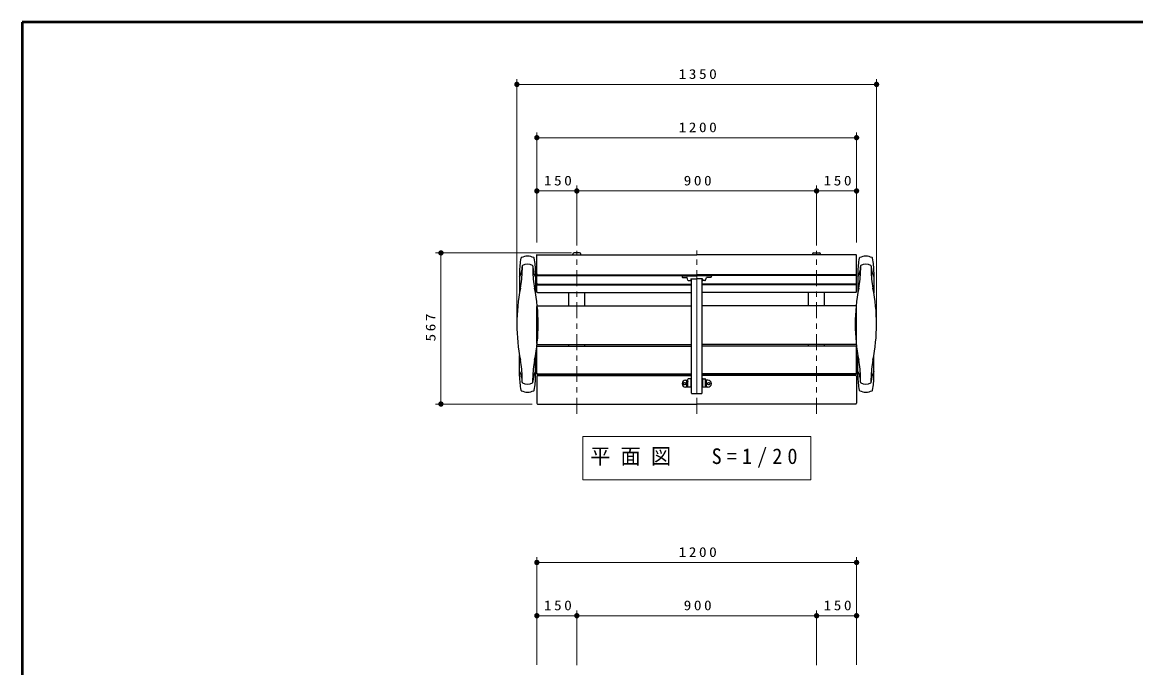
# Model space of a CAD drawing. Units: millimetres on the paper, scale 1:20. Extents: x -385 to 0, y 0 to 267.
# Drawn here: x -385 to -176, y 145.8 to 267 of the extents above; entities that cross this region are included whole.
import ezdxf

# ---------------------------------------------------------------- set-up
doc = ezdxf.new("R2010")
doc.units = ezdxf.units.MM
doc.linetypes.add('USER2', pattern=[6, 3, -1, 1, -1])
doc.layers.add('1_20', color=7, linetype='Continuous', lineweight=25)
doc.layers.add('LY_3', color=7, linetype='Continuous', lineweight=13)
doc.styles.add('ＭＳ ゴシック', font='')
doc.styles.get('ＭＳ ゴシック').set_extended_font_data('MS Gothic')

# ---------------------------------------------------------------- blocks, each defined once
blk = doc.blocks.new('filled_dot')
at = {"color": 0, "linetype": 'Continuous', "lineweight": -2, "const_width": 1.25}
blk.add_lwpolyline([(-0.625, 0, 1), (0.625, 0, 1)], format="xyb", close=True, dxfattribs=at)

msp = doc.modelspace()

# ---------------------------------------------------------------- linework, layer by layer
at = {"layer": '1_20', "lineweight": 13}
for p, q in [((-292.175, 211.329), (-292.175, 256.337)), ((-292.175, 255.337), (-224.675, 255.337)), ((-224.675, 211.329), (-224.675, 256.337)), ((-288.425, 225.666), (-288.425, 246.337)), ((-288.425, 245.337), (-228.425, 245.337)), ((-228.425, 225.666), (-228.425, 246.337)), ((-280.925, 225.115), (-280.925, 236.337)), ((-235.925, 225.115), (-235.925, 236.337)), ((-288.425, 235.337), (-280.925, 235.337)), ((-280.925, 235.337), (-235.925, 235.337)), ((-235.925, 235.337), (-228.425, 235.337)), ((-281.925, 223.701), (-307.425, 223.701)), ((-306.425, 195.341), (-306.425, 223.701)), ((-289.275, 195.341), (-307.425, 195.341)), ((-279.825, 189.257), (-279.825, 181.123)), ((-237.025, 189.257), (-279.825, 189.257)), ((-237.025, 181.123), (-237.025, 189.257)), ((-279.825, 181.123), (-237.025, 181.123)), ((-288.425, 146.35), (-288.425, 166.6)), ((-288.425, 165.6), (-228.425, 165.6)), ((-228.425, 146.35), (-228.425, 166.6)), ((-288.425, 155.6), (-280.925, 155.6)), ((-280.925, 146.336), (-280.925, 156.6)), ((-280.925, 148.583), (-280.925, 156.6)), ((-280.925, 155.6), (-235.925, 155.6)), ((-235.925, 146.336), (-235.925, 156.6)), ((-235.925, 155.6), (-228.425, 155.6))]:
    msp.add_line(p, q, dxfattribs=at)
at = {"layer": '1_20'}
for p, q in [((-280.425, 223.701), (-281.425, 223.701)), ((-236.425, 223.701), (-235.425, 223.701)), ((-288.425, 216.412), (-288.425, 223.396)), ((-288.275, 223.352), (-258.425, 223.352)), ((-281.675, 223.352), (-281.675, 223.451)), ((-280.175, 223.352), (-280.175, 223.451)), ((-228.575, 223.352), (-258.425, 223.352)), ((-236.675, 223.352), (-236.675, 223.451)), ((-235.175, 223.352), (-235.175, 223.451)), ((-228.425, 216.412), (-228.425, 223.396)), ((-288.275, 219.607), (-258.425, 219.607)), ((-288.275, 219.489), (-258.425, 219.489)), ((-228.575, 219.607), (-258.425, 219.607)), ((-228.575, 219.489), (-258.425, 219.489)), ((-288.275, 217.858), (-259.425, 217.858)), ((-288.275, 217.708), (-259.425, 217.708)), ((-228.575, 217.858), (-257.425, 217.858)), ((-228.575, 217.708), (-257.425, 217.708)), ((-288.275, 216.262), (-259.425, 216.262)), ((-282.425, 213.764), (-282.425, 216.262)), ((-279.425, 213.764), (-279.425, 216.262)), ((-228.575, 216.262), (-257.425, 216.262)), ((-237.425, 213.764), (-237.425, 216.262)), ((-234.425, 213.764), (-234.425, 216.262)), ((-288.425, 206.672), (-288.425, 213.614)), ((-288.275, 213.764), (-259.425, 213.764)), ((-228.575, 213.764), (-257.425, 213.764)), ((-228.425, 206.672), (-228.425, 213.614)), ((-288.425, 201.011), (-288.425, 206.055)), ((-288.275, 206.522), (-259.425, 206.522)), ((-288.275, 206.205), (-259.425, 206.205)), ((-282.425, 206.205), (-282.425, 206.522)), ((-279.425, 206.205), (-279.425, 206.522)), ((-228.575, 206.522), (-257.425, 206.522)), ((-228.575, 206.205), (-257.425, 206.205)), ((-237.425, 206.205), (-237.425, 206.522)), ((-234.425, 206.205), (-234.425, 206.522)), ((-228.425, 201.011), (-228.425, 206.055)), ((-288.275, 200.986), (-259.425, 200.986)), ((-288.275, 200.861), (-259.425, 200.861)), ((-288.275, 200.688), (-259.425, 200.688)), ((-282.425, 200.688), (-282.425, 200.861)), ((-279.425, 200.688), (-279.425, 200.861)), ((-228.575, 200.986), (-257.425, 200.986)), ((-228.575, 200.861), (-257.425, 200.861)), ((-228.575, 200.688), (-257.425, 200.688)), ((-237.425, 200.688), (-237.425, 200.861)), ((-234.425, 200.688), (-234.425, 200.861)), ((-288.425, 200.538), (-288.425, 195.491)), ((-228.425, 200.538), (-228.425, 195.491)), ((-288.275, 195.341), (-258.425, 195.341)), ((-228.575, 195.341), (-258.425, 195.341))]:
    msp.add_line(p, q, dxfattribs=at)
at = {"layer": '1_20', "linetype": 'USER2', "lineweight": 13}
for p, q in [((-280.925, 193.475), (-280.925, 224.115)), ((-258.425, 193.475), (-258.425, 224.159)), ((-258.425, 193.475), (-258.425, 224.159)), ((-235.925, 193.475), (-235.925, 224.115))]:
    msp.add_line(p, q, dxfattribs=at)
at = {"layer": '1_20', "color": 4}
for p, q in [((-291.675, 220.068), (-291.675, 216.183)), ((-291.175, 221.185), (-291.175, 220.44)), ((-289.175, 221.185), (-289.175, 220.44)), ((-288.675, 220.068), (-288.675, 216.183)), ((-228.175, 220.068), (-228.175, 216.183)), ((-227.675, 221.185), (-227.675, 220.44)), ((-225.675, 221.185), (-225.675, 220.44)), ((-225.175, 220.068), (-225.175, 216.183)), ((-261.175, 219.402), (-261.164, 219.197)), ((-261.175, 219.402), (-258.425, 219.402)), ((-261.064, 219.102), (-260.291, 219.102)), ((-260.062, 218.591), (-260.244, 219.07)), ((-259.969, 218.527), (-259.568, 218.527)), ((-259.508, 218.777), (-259.518, 218.574)), ((-259.458, 218.824), (-258.425, 218.824)), ((-259.425, 197.391), (-259.425, 218.824)), ((-255.675, 219.402), (-258.425, 219.402)), ((-257.392, 218.824), (-258.425, 218.824)), ((-257.425, 197.391), (-257.425, 218.824)), ((-257.342, 218.777), (-257.331, 218.574)), ((-256.881, 218.527), (-257.281, 218.527)), ((-256.787, 218.591), (-256.606, 219.07)), ((-255.785, 219.102), (-256.559, 219.102)), ((-255.675, 219.402), (-255.686, 219.197)), ((-291.675, 200.59), (-291.675, 204.474)), ((-288.675, 200.59), (-288.675, 204.474)), ((-228.175, 200.59), (-228.175, 204.474)), ((-225.175, 200.59), (-225.175, 204.474)), ((-291.175, 199.472), (-291.175, 200.217)), ((-289.175, 199.472), (-289.175, 200.217)), ((-260.5, 199.831), (-260.185, 199.831)), ((-260.257, 198.592), (-260.257, 199.729)), ((-260.163, 199.844), (-260.066, 200.027)), ((-260.061, 199.506), (-260.061, 199.923)), ((-259.621, 200.081), (-259.978, 200.081)), ((-259.521, 199.981), (-259.521, 198.738)), ((-259.425, 198.688), (-259.471, 198.688)), ((-257.379, 198.688), (-257.425, 198.688)), ((-257.329, 199.981), (-257.329, 198.738)), ((-257.229, 200.081), (-256.872, 200.081)), ((-256.789, 199.506), (-256.789, 199.923)), ((-256.687, 199.844), (-256.783, 200.027)), ((-256.35, 199.831), (-256.664, 199.831)), ((-256.593, 198.592), (-256.593, 199.729)), ((-227.675, 199.472), (-227.675, 200.217)), ((-225.675, 199.472), (-225.675, 200.217)), ((-259.425, 198.481), (-260.5, 198.481)), ((-259.375, 197.341), (-257.475, 197.341)), ((-256.35, 198.481), (-257.425, 198.481))]:
    msp.add_line(p, q, dxfattribs=at)
at = {"layer": '1_20', "color": 4, "lineweight": 13}
msp.add_line((-258.425, 197.341), (-258.425, 218.824), dxfattribs=at)
at = {"layer": '1_20', "color": 4}
for points in [[(-260.257, 198.592), (-260.219, 198.611), (-260.184, 198.634), (-260.154, 198.661), (-260.129, 198.693), (-260.112, 198.73), (-260.1, 198.772), (-260.092, 198.821), (-260.086, 198.877), (-260.081, 198.945), (-260.077, 199.021), (-260.073, 199.102), (-260.07, 199.183), (-260.068, 199.263), (-260.066, 199.339), (-260.064, 199.408), (-260.063, 199.466), (-260.062, 199.511), (-260.061, 199.541), (-260.061, 199.552), (-260.061, 199.541), (-260.061, 199.506)], [(-256.593, 198.592), (-256.63, 198.611), (-256.665, 198.634), (-256.695, 198.661), (-256.72, 198.693), (-256.738, 198.73), (-256.75, 198.772), (-256.758, 198.821), (-256.763, 198.877), (-256.768, 198.945), (-256.773, 199.021), (-256.776, 199.102), (-256.779, 199.183), (-256.782, 199.263), (-256.784, 199.339), (-256.786, 199.408), (-256.787, 199.466), (-256.788, 199.511), (-256.788, 199.541), (-256.789, 199.552), (-256.789, 199.541), (-256.789, 199.506)]]:
    msp.add_lwpolyline(points, dxfattribs=at)
at = {"layer": '1_20', "color": 4, "lineweight": 13}
for centre in [(-260.675, 199.156), (-256.175, 199.156)]:
    msp.add_circle(centre, 0.225, dxfattribs=at)
at = {"layer": '1_20', "color": 4}
for centre in [(-260.675, 199.156), (-256.175, 199.156)]:
    msp.add_circle(centre, 0.2, dxfattribs=at)
at = {"layer": '1_20'}
for centre, radius, start, end in [((-281.425, 223.451), 0.25, 90, 180), ((-280.425, 223.451), 0.25, 0, 90), ((-236.425, 223.451), 0.25, 90, 180), ((-235.425, 223.451), 0.25, 0, 90), ((-288.275, 223.202), 0.15, 90, 180), ((-228.575, 223.202), 0.15, 0, 90), ((-288.275, 219.757), 0.15, 180, 270), ((-288.275, 219.639), 0.15, 180, 270), ((-228.575, 219.757), 0.15, 270, 0), ((-228.575, 219.639), 0.15, 270, 0), ((-288.275, 218.008), 0.15, 180, 270), ((-288.275, 217.858), 0.15, 180, 270), ((-228.575, 218.008), 0.15, 270, 0), ((-228.575, 217.858), 0.15, 270, 0), ((-288.275, 216.412), 0.15, 180, 270), ((-228.575, 216.412), 0.15, 270, 0), ((-288.275, 213.614), 0.15, 90, 180), ((-228.575, 213.614), 0.15, 0, 90), ((-288.275, 206.672), 0.15, 180, 270), ((-288.275, 206.055), 0.15, 90, 180), ((-228.575, 206.672), 0.15, 270, 0), ((-228.575, 206.055), 0.15, 0, 90), ((-288.275, 201.136), 0.15, 180, 270), ((-288.275, 201.011), 0.15, 180, 270), ((-288.275, 200.538), 0.15, 90, 180), ((-228.575, 201.136), 0.15, 270, 0), ((-228.575, 201.011), 0.15, 270, 0), ((-228.575, 200.538), 0.15, 0, 90), ((-288.275, 195.491), 0.15, 180, 270), ((-228.575, 195.491), 0.15, 270, 0)]:
    msp.add_arc(centre, radius, start, end, dxfattribs=at)
at = {"layer": '1_20', "color": 4}
for centre, radius, start, end in [((-277.773, 220.068), 13.902, 169.05833, 180), ((-291.275, 222.678), 0.15, 116.11733, 169.05833), ((-290.175, 220.434), 2.649, 63.88267, 116.11733), ((-290.175, 219.865), 1.72, 57.22092, 122.77908), ((-289.075, 222.678), 0.15, 10.94167, 63.88267), ((-302.577, 220.068), 13.902, 0, 10.94167), ((-214.273, 220.068), 13.902, 169.05833, 180), ((-227.775, 222.678), 0.15, 116.11733, 169.05833), ((-226.675, 220.434), 2.649, 63.88267, 116.11733), ((-226.675, 219.865), 1.72, 57.22092, 122.77908), ((-225.575, 222.678), 0.15, 10.94167, 63.88267), ((-239.077, 220.068), 13.902, 0, 10.94167), ((-294.98, 221.089), 3.805, 330.87712, 0), ((-308.273, 220.44), 17.098, 348.70424, 0), ((-291.025, 221.185), 0.15, 122.77908, 180), ((-289.325, 221.185), 0.15, 0, 57.22092), ((-285.37, 221.089), 3.805, 180, 209.12288), ((-272.076, 220.44), 17.098, 180, 191.29576), ((-231.48, 221.089), 3.805, 330.87712, 0), ((-244.773, 220.44), 17.098, 348.70424, 0), ((-227.525, 221.185), 0.15, 122.77908, 180), ((-225.825, 221.185), 0.15, 0, 57.22092), ((-221.87, 221.089), 3.805, 180, 209.12288), ((-208.576, 220.44), 17.098, 180, 191.29576), ((-261.064, 219.202), 0.1, 183, 270), ((-260.291, 219.052), 0.05, 20.79686, 90), ((-259.969, 218.627), 0.1, 200.79686, 270), ((-259.568, 218.577), 0.05, 270, 357), ((-259.458, 218.774), 0.05, 90, 177), ((-257.392, 218.774), 0.05, 3, 90), ((-257.281, 218.577), 0.05, 183, 270), ((-256.881, 218.627), 0.1, 270, 339.20314), ((-256.559, 219.052), 0.05, 90, 159.20314), ((-255.785, 219.202), 0.1, 270, 357), ((-257.649, 210.329), 34.526, 168.70424, 191.29576), ((-322.7, 210.329), 34.526, 348.70424, 11.29576), ((-194.149, 210.329), 34.526, 168.70424, 191.29576), ((-259.2, 210.329), 34.526, 348.70424, 11.29576), ((-308.273, 200.217), 17.098, 0, 11.29576), ((-272.076, 200.217), 17.098, 168.70424, 180), ((-244.773, 200.217), 17.098, 0, 11.29576), ((-208.576, 200.217), 17.098, 168.70424, 180), ((-294.98, 199.568), 3.805, 0, 29.12288), ((-285.37, 199.568), 3.805, 150.87712, 180), ((-231.48, 199.568), 3.805, 0, 29.12288), ((-221.87, 199.568), 3.805, 150.87712, 180), ((-277.773, 200.59), 13.902, 180, 190.94167), ((-291.025, 199.472), 0.15, 180, 237.22092), ((-290.175, 200.792), 1.72, 237.22092, 302.77908), ((-289.325, 199.472), 0.15, 302.77908, 0), ((-302.577, 200.59), 13.902, 349.05833, 0), ((-260.5, 199.156), 0.675, 90, 270), ((-260.185, 199.856), 0.025, 270, 332.13251), ((-259.978, 199.981), 0.1, 90, 152.13251), ((-259.621, 199.981), 0.1, 0, 90), ((-259.471, 198.738), 0.05, 179.99999, 270), ((-257.379, 198.738), 0.05, 270, 0), ((-257.229, 199.981), 0.1, 90, 180), ((-256.872, 199.981), 0.1, 27.86749, 90), ((-256.664, 199.856), 0.025, 207.86749, 270), ((-256.35, 199.156), 0.675, 270, 90), ((-214.273, 200.59), 13.902, 180, 190.94167), ((-227.525, 199.472), 0.15, 180, 237.22092), ((-226.675, 200.792), 1.72, 237.22092, 302.77908), ((-225.825, 199.472), 0.15, 302.77908, 0), ((-239.077, 200.59), 13.902, 349.05833, 0), ((-291.275, 197.979), 0.15, 190.94167, 243.88267), ((-290.175, 200.223), 2.649, 243.88267, 296.11733), ((-289.075, 197.979), 0.15, 296.11733, 349.05833), ((-259.375, 197.391), 0.05, 180, 270), ((-257.475, 197.391), 0.05, 270, 0), ((-227.775, 197.979), 0.15, 190.94167, 243.88267), ((-226.675, 200.223), 2.649, 243.88267, 296.11733), ((-225.575, 197.979), 0.15, 296.11733, 349.05833)]:
    msp.add_arc(centre, radius, start, end, dxfattribs=at)
at = {"layer": 'LY_3', "lineweight": 50}
for p, q in [((-385, 267), (-385, 0)), ((0, 267), (-385, 267))]:
    msp.add_line(p, q, dxfattribs=at)

# ---------------------------------------------------------------- block references
at = {"layer": '1_20', "lineweight": 13, "xscale": 0.4, "yscale": 0.4}
for p in [(-292.175, 255.337), (-288.425, 245.337), (-288.425, 235.337), (-280.925, 235.337), (-235.925, 235.337), (-288.425, 165.6), (-288.425, 155.6), (-280.925, 155.6), (-235.925, 155.6)]:
    msp.add_blockref('filled_dot', p, dxfattribs=at)
for p, rotation in [((-224.675, 255.337), 180), ((-228.425, 245.337), 180), ((-280.925, 235.337), 180), ((-235.925, 235.337), 180), ((-228.425, 235.337), 180), ((-306.425, 223.701), 270), ((-306.425, 195.341), 90), ((-228.425, 165.6), 180), ((-280.925, 155.6), 180), ((-235.925, 155.6), 180), ((-228.425, 155.6), 180)]:
    msp.add_blockref('filled_dot', p, dxfattribs=dict(at, rotation=rotation))

# ---------------------------------------------------------------- texts
at = {"layer": '1_20', "style": 'ＭＳ ゴシック'}
for s, insert, char_height, attachment_point in [('\\T1.33;\\W1.15;1350', (-258.001, 256.337), 1.833, 8), ('\\T1.33;\\W1.15;1200', (-258.004, 246.337), 1.833, 8), ('\\T1.33;\\W1.15;150', (-284.254, 236.337), 1.833, 8), ('\\T1.33;\\W1.15;900', (-258.008, 236.337), 1.833, 8), ('\\T1.33;\\W1.15;150', (-231.754, 236.337), 1.833, 8), ('\\T1.5;\\W0.95;平面図\u3000S=1/20', (-278.425, 185.19), 2.933, 4), ('\\T1.33;\\W1.15;1200', (-258.004, 166.6), 1.833, 8), ('\\T1.33;\\W1.15;150', (-284.254, 156.6), 1.833, 8), ('\\T1.33;\\W1.15;900', (-258.008, 156.6), 1.833, 8), ('\\T1.33;\\W1.15;150', (-231.754, 156.6), 1.833, 8)]:
    msp.add_mtext(s, dxfattribs=dict(at, insert=insert, char_height=char_height, attachment_point=attachment_point))
at = {"layer": '1_20', "insert": (-307.425, 209.937), "char_height": 1.833, "attachment_point": 8, "rotation": 90, "style": 'ＭＳ ゴシック'}
msp.add_mtext('\\T1.33;\\W1.15;567', dxfattribs=at)

doc.saveas('drawing.dxf')
